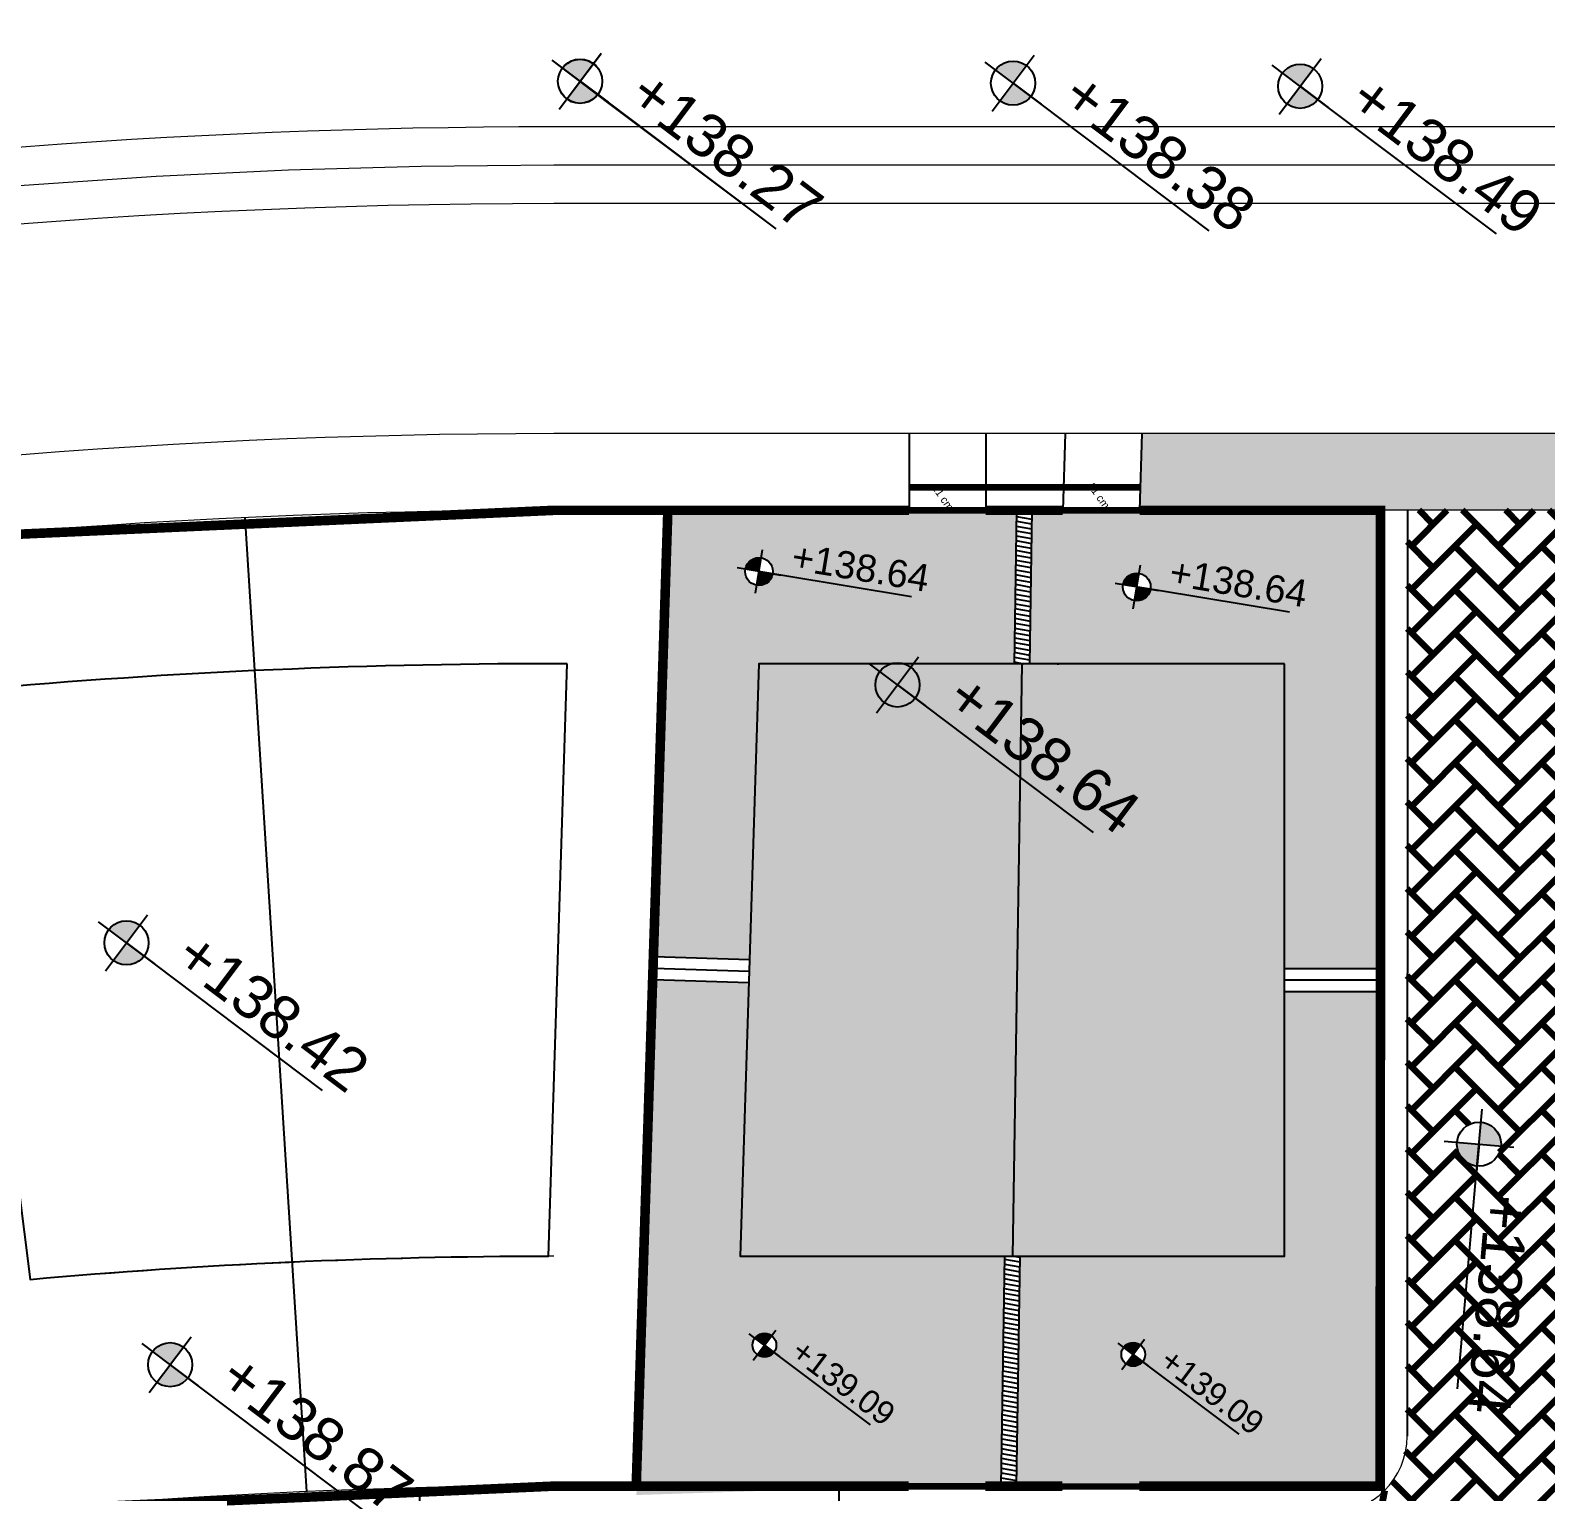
# Model space of a CAD drawing. Header units: inches. Extents: x 2 to 806, y 2 to 666.
# Drawn here: x 536.79 to 576.31, y 293.84 to 331.95 of the extents above; entities that cross this region are included whole.
import ezdxf
from ezdxf.enums import TextEntityAlignment as Align

# ---------------------------------------------------------------- set-up
doc = ezdxf.new("R2010")
doc.units = ezdxf.units.IN
doc.header["$MEASUREMENT"] = 0
for name, pattern in [('ACAD_ISO04W100', [30, 24, -3, 0, -3]), ('DASHED', [0.75, 0.5, -0.25]), ('DASHED2', [0.375, 0.25, -0.125])]:
    doc.linetypes.add(name, pattern=pattern)
for name, color, linetype in [('.', 7, 'Continuous'), ('ASPHALT', 4, 'Continuous'), ('CL', 1, 'ACAD_ISO04W100'), ('comments', 1, 'Continuous'), ('ELV2', 4, 'Continuous'), ('pathway levels', 250, 'Continuous'), ('PAVEMENT', 2, 'Continuous'), ('sec line', 252, 'ACAD_ISO04W100'), ('set pack', 253, 'DASHED2'), ('V-NODE-TEXT', 11, 'Continuous')]:
    doc.layers.add(name, color=color, linetype=linetype)
doc.styles.add('SDC-TEXT', font='arial.ttf')
pattern_1 = [(45, (-625303.811, -807421.4594), (0, 1.1313708499), [2.4, -0.8]), (135, (-625303.2453, -807420.8937), (9e-17, 1.1313708499), [2.4, -0.8])]

# ---------------------------------------------------------------- blocks, each defined once
blk = doc.blocks.new('*U73')
for points in [[(0, 1.02, 0.414214), (-1.02, 0), (0, 0)], [(0, -1.02, 0.414214), (1.02, 0), (0, 0)]]:
    blk.add_hatch(color=256).paths.add_polyline_path(points)
for p, q in [((0, -1.62), (0, 1.62)), ((1.62, 0), (-1.62, 0)), ((0, 0), (1.62, 0)), ((11.38, 0), (1.62, 0))]:
    blk.add_line(p, q)
blk.add_circle((0, 0), 1.02)
at = {"style": 'SDC-TEXT'}
blk.add_attdef('LEVEL', text='', height=2, dxfattribs=at).set_placement((2.24, 2.53), align=Align.TOP_LEFT)
blk.add_attdef('T.O.C.', (2.24, -2.56), '', height=2, dxfattribs=at)
blk = doc.blocks.new('*U27')
for points in [[(0, 1.024, 0.414214), (-1.024, 0), (0, 0)], [(0, -1.024, 0.414214), (1.024, 0), (0, 0)]]:
    blk.add_hatch(color=256).paths.add_polyline_path(points)
for p, q in [((0, -1.622), (0, 1.622)), ((1.622, 0), (-1.622, 0)), ((0, 0), (1.622, 0)), ((11.385, 0), (1.622, 0))]:
    blk.add_line(p, q)
blk.add_circle((0, 0), 1.024)
at = {"style": 'SDC-TEXT'}
blk.add_attdef('LEVEL', text='', height=2, dxfattribs=at).set_placement((2.24, 2.532), align=Align.TOP_LEFT)
blk.add_attdef('T.O.C.', (2.24, -2.557), '', height=2, dxfattribs=at)
blk = doc.blocks.new('*U26')
for points in [[(0, 1.024, 0.414214), (-1.024, 0), (0, 0)], [(0, -1.024, 0.414214), (1.024, 0), (0, 0)]]:
    blk.add_hatch(color=256).paths.add_polyline_path(points)
for p, q in [((0, -1.622), (0, 1.622)), ((1.622, 0), (-1.622, 0)), ((0, 0), (1.622, 0)), ((11.385, 0), (1.622, 0))]:
    blk.add_line(p, q)
blk.add_circle((0, 0), 1.024)
at = {"style": 'SDC-TEXT'}
blk.add_attdef('LEVEL', text='', height=2, dxfattribs=at).set_placement((2.24, 2.532), align=Align.TOP_LEFT)
blk.add_attdef('T.O.C.', (2.24, -2.557), '', height=2, dxfattribs=at)
blk = doc.blocks.new('*U23')
for points in [[(0, 1.024, 0.414214), (-1.024, 0), (0, 0)], [(0, -1.024, 0.414214), (1.024, 0), (0, 0)]]:
    blk.add_hatch(color=256).paths.add_polyline_path(points)
for p, q in [((0, -1.622), (0, 1.622)), ((1.622, 0), (-1.622, 0)), ((0, 0), (1.622, 0)), ((11.385, 0), (1.622, 0))]:
    blk.add_line(p, q)
blk.add_circle((0, 0), 1.024)
at = {"style": 'SDC-TEXT'}
blk.add_attdef('LEVEL', text='', height=2, dxfattribs=at).set_placement((2.24, 2.532), align=Align.TOP_LEFT)
blk.add_attdef('T.O.C.', (2.24, -2.557), '', height=2, dxfattribs=at)
blk = doc.blocks.new('*U25')
for points in [[(0, 1.02, 0.414214), (-1.02, 0), (0, 0)], [(0, -1.02, 0.414214), (1.02, 0), (0, 0)]]:
    blk.add_hatch(color=256).paths.add_polyline_path(points)
for p, q in [((0, -1.62), (0, 1.62)), ((1.62, 0), (-1.62, 0)), ((0, 0), (1.62, 0)), ((11.38, 0), (1.62, 0))]:
    blk.add_line(p, q)
blk.add_circle((0, 0), 1.02)
at = {"style": 'SDC-TEXT'}
blk.add_attdef('LEVEL', text='', height=2, dxfattribs=at).set_placement((2.24, 2.53), align=Align.TOP_LEFT)
blk.add_attdef('T.O.C.', (2.24, -2.56), '', height=2, dxfattribs=at)
blk = doc.blocks.new('*U40')
for points in [[(0, 1.02, 0.414214), (-1.02, 0), (0, 0)], [(0, -1.02, 0.414214), (1.02, 0), (0, 0)]]:
    blk.add_hatch(color=256).paths.add_polyline_path(points)
for p, q in [((0, -1.62), (0, 1.62)), ((1.62, 0), (-1.62, 0)), ((0, 0), (1.62, 0)), ((11.38, 0), (1.62, 0))]:
    blk.add_line(p, q)
blk.add_circle((0, 0), 1.02)
at = {"style": 'SDC-TEXT'}
blk.add_attdef('LEVEL', text='', height=2, dxfattribs=at).set_placement((2.24, 2.53), align=Align.TOP_LEFT)
blk.add_attdef('T.O.C.', (2.24, -2.56), '', height=2, dxfattribs=at)
blk = doc.blocks.new('*U34')
for points in [[(0, 1.02, 0.414214), (-1.02, 0), (0, 0)], [(0, -1.02, 0.414214), (1.02, 0), (0, 0)]]:
    blk.add_hatch(color=256).paths.add_polyline_path(points)
for p, q in [((0, -1.62), (0, 1.62)), ((1.62, 0), (-1.62, 0)), ((0, 0), (1.62, 0)), ((11.38, 0), (1.62, 0))]:
    blk.add_line(p, q)
blk.add_circle((0, 0), 1.02)
at = {"style": 'SDC-TEXT'}
blk.add_attdef('LEVEL', text='', height=2, dxfattribs=at).set_placement((2.24, 2.53), align=Align.TOP_LEFT)
blk.add_attdef('T.O.C.', (2.24, -2.56), '', height=2, dxfattribs=at)
blk = doc.blocks.new('*U63')
for points in [[(0, 1.024, 0.414214), (-1.024, 0), (0, 0)], [(0, -1.024, 0.414214), (1.024, 0), (0, 0)]]:
    blk.add_hatch(color=256).paths.add_polyline_path(points)
for p, q in [((0, -1.622), (0, 1.622)), ((1.622, 0), (-1.622, 0)), ((0, 0), (1.622, 0)), ((11.385, 0), (1.622, 0))]:
    blk.add_line(p, q)
blk.add_circle((0, 0), 1.024)
at = {"style": 'SDC-TEXT'}
blk.add_attdef('LEVEL', text='', height=2, dxfattribs=at).set_placement((2.24, 2.532), align=Align.TOP_LEFT)
blk.add_attdef('T.O.C.', (2.24, -2.557), '', height=2, dxfattribs=at)
blk = doc.blocks.new('*U250')
for points in [[(0, 1.024, 0.414214), (-1.024, 0), (0, 0)], [(0, -1.024, 0.414214), (1.024, 0), (0, 0)]]:
    blk.add_hatch(color=256).paths.add_polyline_path(points)
for p, q in [((0, -1.622), (0, 1.622)), ((1.622, 0), (-1.622, 0)), ((0, 0), (1.622, 0)), ((11.385, 0), (1.622, 0))]:
    blk.add_line(p, q)
blk.add_circle((0, 0), 1.024)
at = {"style": 'SDC-TEXT'}
blk.add_attdef('LEVEL', text='', height=2, dxfattribs=at).set_placement((2.24, 2.532), align=Align.TOP_LEFT)
blk.add_attdef('T.O.C.', (2.24, -2.557), '', height=2, dxfattribs=at)
blk = doc.blocks.new('*U345')
for points in [[(0, 1.024, 0.414214), (-1.024, 0), (0, 0)], [(0, -1.024, 0.414214), (1.024, 0), (0, 0)]]:
    blk.add_hatch(color=256).paths.add_polyline_path(points)
for p, q in [((0, -1.622), (0, 1.622)), ((1.622, 0), (-1.622, 0)), ((0, 0), (1.622, 0)), ((11.385, 0), (1.622, 0))]:
    blk.add_line(p, q)
blk.add_circle((0, 0), 1.024)
at = {"style": 'SDC-TEXT'}
blk.add_attdef('LEVEL', text='', height=2, dxfattribs=at).set_placement((2.24, 2.532), align=Align.TOP_LEFT)
blk.add_attdef('T.O.C.', (2.24, -2.557), '', height=2, dxfattribs=at)
blk = doc.blocks.new('*U318')
for points in [[(0, 1.024, 0.414214), (-1.024, 0), (0, 0)], [(0, -1.024, 0.414214), (1.024, 0), (0, 0)]]:
    blk.add_hatch(color=256).paths.add_polyline_path(points)
for p, q in [((0, -1.622), (0, 1.622)), ((1.622, 0), (-1.622, 0)), ((0, 0), (1.622, 0)), ((11.385, 0), (1.622, 0))]:
    blk.add_line(p, q)
blk.add_circle((0, 0), 1.024)
at = {"style": 'SDC-TEXT'}
blk.add_attdef('LEVEL', text='', height=2, dxfattribs=at).set_placement((2.24, 2.532), align=Align.TOP_LEFT)
blk.add_attdef('T.O.C.', (2.24, -2.557), '', height=2, dxfattribs=at)
blk = doc.blocks.new('*U319')
for points in [[(0, 1.024, 0.414214), (-1.024, 0), (0, 0)], [(0, -1.024, 0.414214), (1.024, 0), (0, 0)]]:
    blk.add_hatch(color=256).paths.add_polyline_path(points)
for p, q in [((0, -1.622), (0, 1.622)), ((1.622, 0), (-1.622, 0)), ((0, 0), (1.622, 0)), ((11.385, 0), (1.622, 0))]:
    blk.add_line(p, q)
blk.add_circle((0, 0), 1.024)
at = {"style": 'SDC-TEXT'}
blk.add_attdef('LEVEL', text='', height=2, dxfattribs=at).set_placement((2.24, 2.532), align=Align.TOP_LEFT)
blk.add_attdef('T.O.C.', (2.24, -2.557), '', height=2, dxfattribs=at)
blk = doc.blocks.new('*U218')
for points in [[(0, 1.024, 0.414214), (-1.024, 0), (0, 0)], [(0, -1.024, 0.414214), (1.024, 0), (0, 0)]]:
    blk.add_hatch(color=256).paths.add_polyline_path(points)
for p, q in [((0, -1.622), (0, 1.622)), ((1.622, 0), (-1.622, 0)), ((0, 0), (1.622, 0)), ((11.385, 0), (1.622, 0))]:
    blk.add_line(p, q)
blk.add_circle((0, 0), 1.024)
at = {"style": 'SDC-TEXT'}
blk.add_attdef('LEVEL', text='', height=2, dxfattribs=at).set_placement((2.24, 2.532), align=Align.TOP_LEFT)
blk.add_attdef('T.O.C.', (2.24, -2.557), '', height=2, dxfattribs=at)

msp = doc.modelspace()

# ---------------------------------------------------------------- hatches: boundary and pattern name
at = {"layer": '.', "linetype": 'ByBlock', "true_color": 0x136734, "transparency": 33554633}
h = msp.add_hatch(dxfattribs=at)
h.set_pattern_fill('ANSI31', color=116, angle=-55.1499)
h.set_pattern_definition([(349.850078208, (-1019091.39202, 51543.46572), (0.022028057086, 0.123043751166), [])])
h.paths.add_polyline_path([(571.191, 277.614), (571.192, 289.183, 0.414227), (569.192, 291.183), (560.223, 291.183), (560.223, 290.483), (568.992, 290.483, -0.414227), (570.492, 288.983), (570.491, 278.314, -0.414214), (565.491, 273.314), (543.274, 273.314, -0.253782), (543.193, 272.771), (543.401, 272.614), (566.191, 272.614, 0.414214)])
h.paths.add_polyline_path([(543.505, 272.526), (548.538, 268.738), (549.575, 270.116), (544.541, 273.904)], flags=25)
h.paths.add_polyline_path([(542.719, 278.497), (547.753, 274.71), (548.79, 276.088), (543.756, 279.875)], flags=9)
h.paths.add_polyline_path([(543.728, 295.121), (544.013, 289.044), (546.963, 289.182), (546.678, 295.26)], flags=9)
at = {"linetype": 'ByBlock', "lineweight": 140, "transparency": 33554511}
h = msp.add_hatch(color=252, dxfattribs=at)
h.dxf.hatch_style = 1
h.paths.add_polyline_path([(601.492, 259.296), (601.49, 312.432, 0.414214), (592.49, 321.431), (565.777, 321.43), (565.714, 319.43), (572, 319.43), (592.49, 319.431, -0.138167), (598.476, 317.195, -0.116516), (598.653, 317.047, -0.106938), (600.01, 314.087, -0.042205), (600.021, 314.004), (600.195, 309.298), (600.188, 309.298), (600.188, 307.293), (600.192, 305.798), (600.217, 305.798), (600.217, 303.786), (600.197, 303.786), (600.231, 291.798), (600.243, 291.798), (600.243, 289.79), (600.236, 289.79), (600.26, 281.298), (601.07, 281.298), (601.07, 279.298), (599.491, 279.298), (599.491, 279.209), (599.491, 277.798), (599.492, 275.798), (599.492, 263.798), (599.492, 261.798), (599.492, 259.296, -0.131317), (598.026, 253.808), (577.993, 253.807), (577.993, 248.295), (577.992, 248.295), (577.992, 247.595), (570.741, 247.595), (563.607, 247.595), (556.741, 247.595), (551.241, 247.595), (549.607, 247.595), (542.741, 247.595), (542.741, 247.325), (540.743, 247.325), (540.743, 248.295), (540.193, 248.295), (540.193, 248.294), (540.191, 248.294), (540.191, 248.295), (539.793, 248.295), (539.793, 248.294), (539.791, 248.294), (539.791, 248.295), (539.241, 248.295), (539.241, 248.296), (539.243, 248.296), (539.791, 248.296), (539.791, 252.295), (533.193, 252.295), (533.193, 248.295), (533.608, 248.295), (533.608, 248.295), (533.607, 247.595), (528.741, 247.595), (523.241, 247.595), (521.607, 247.595), (515.792, 247.595, -0.4142), (515.292, 248.095), (515.292, 248.241), (508.853, 247.745), (508.902, 245.825, -0.049084), (513.678, 246.295), (588.54, 246.295, 0.413154)])
h.paths.add_polyline_path([(600.3, 263.798), (600.292, 265.307), (600.292, 263.798), (600.3, 261.807)], flags=16)
h.paths.add_polyline_path([(600.292, 265.307), (600.292, 267.298), (600.268, 275.798), (600.268, 267.298)], flags=16)
h.paths.add_polyline_path([(600.268, 275.798), (600.268, 277.798), (600.26, 279.298), (600.26, 277.798)], flags=16)
h.paths.add_polyline_path([(534.578, 250.167), (534.825, 250.159), (534.833, 250.405, 0.414214)], flags=16)
h.paths.add_polyline_path([(535.242, 250.141), (537.942, 250.048), (537.968, 250.787), (535.267, 250.88)], flags=24)
h.paths.add_polyline_path([(523.846, 248.178), (524.338, 247.472), (524.677, 247.707), (524.185, 248.414)], flags=25)
h.paths.add_polyline_path([(527.295, 248.178), (527.787, 247.472), (528.125, 247.707), (527.634, 248.414)], flags=25)
h.paths.add_polyline_path([(537.645, 248.178), (538.137, 247.472), (538.475, 247.707), (537.983, 248.414)], flags=24)
h.paths.add_polyline_path([(551.737, 248.182), (552.229, 247.475), (552.567, 247.711), (552.075, 248.417)], flags=25)
h.paths.add_polyline_path([(555.389, 248.132), (555.881, 247.426), (556.219, 247.661), (555.727, 248.368)], flags=25)
h.paths.add_polyline_path([(599.4, 263.2), (600.025, 262.302), (600.363, 262.538), (599.738, 263.436)], flags=25)
h.paths.add_polyline_path([(599.378, 266.716), (600.003, 265.818), (600.342, 266.053), (599.716, 266.951)], flags=25)
h.paths.add_polyline_path([(599.342, 277.145), (600.056, 276.12), (600.394, 276.355), (599.68, 277.381)], flags=25)
h.paths.add_polyline_path([(599.481, 294.502), (600.106, 293.604), (600.444, 293.84), (599.819, 294.738)], flags=25)
at = {"linetype": 'ByBlock', "lineweight": 140, "true_color": 0x136734, "transparency": 33554554}
h = msp.add_hatch(color=116, dxfattribs=at)
h.dxf.hatch_style = 1
h.paths.add_polyline_path([(555.789, 315.43), (562.443, 315.43), (562.507, 319.43), (559.703, 319.43), (553.414, 319.429), (553.047, 307.785), (555.546, 307.706)])
h.paths.add_polyline_path([(555.427, 317.833, -1), (556.153, 317.833, -1)], flags=16)
h.paths.add_polyline_path([(572, 319.43), (565.714, 319.43), (562.907, 319.43), (562.843, 315.43), (569.498, 315.43), (569.496, 307.484), (571.996, 307.483)])
h.paths.add_polyline_path([(565.28, 317.43, -1), (566.006, 317.43, -1)], flags=16)
h.paths.add_polyline_path([(556.394, 317.728), (560.31, 317.079), (560.488, 318.151), (556.571, 318.8)], flags=24)
h.paths.add_polyline_path([(566.247, 317.325), (570.164, 316.676), (570.341, 317.748), (566.425, 318.397)], flags=24)
at = {"linetype": 'ByBlock', "lineweight": 140, "true_color": 0x7c410e, "transparency": 33554518}
h = msp.add_hatch(dxfattribs=at)
h.set_pattern_fill('AR-HBONE', color=36, scale=0.2)
h.set_pattern_definition(pattern_1)
h.paths.add_polyline_path([(566.941, 293.283), (560.771, 293.283), (560.735, 293.234, -0.235657), (560.859, 292.985, -0.162678), (560.796, 292.798), (560.941, 292.689), (562.943, 291.183), (566.941, 291.183)])
h.paths.add_polyline_path([(569.191, 293.283), (566.941, 293.283), (566.941, 292.233)])
h.paths.add_polyline_path([(566.941, 292.233), (566.941, 291.183), (569.191, 291.183)])
h.paths.add_polyline_path([(569.191, 293.283), (566.941, 292.233), (569.191, 291.183)])
h.paths.add_polyline_path([(569.491, 293.283), (569.191, 293.283), (569.191, 291.183, -0.414227), (571.191, 289.183), (571.309, 289.787), (569.491, 292.233)])
h.paths.add_polyline_path([(572.082, 293.75), (572.106, 293.869, -0.198862), (570.692, 293.283), (569.491, 293.283), (569.491, 292.233)])
h.paths.add_polyline_path([(572.082, 293.75), (569.491, 292.233), (571.309, 289.787)])
h.paths.add_polyline_path([(577.334, 293.162), (577.316, 317.247), (598.253, 317.248, -0.116516), (598.476, 317.195, 0.138167), (592.49, 319.431), (572.7, 319.43), (572.692, 295.282, -0.198862), (572.106, 293.869), (572.082, 293.75), (571.309, 289.787), (571.191, 289.183), (571.191, 284.822), (577.349, 284.823), (577.347, 286.162), (577.345, 288.162), (577.343, 288.162)])
h.paths.add_polyline_path([(573.991, 302.901, -1), (575.143, 302.901, -1)], flags=16)
h.paths.add_polyline_path([(567.673, 292.631), (568.464, 291.495), (568.903, 291.801), (568.112, 292.936)], flags=24)
h.paths.add_polyline_path([(569.142, 292.641), (569.136, 291.78), (569.548, 291.777), (569.554, 292.638)], flags=9)
h.paths.add_polyline_path([(570.126, 292.415), (570.916, 291.279), (571.355, 291.585), (570.564, 292.72)], flags=24)
h.paths.add_polyline_path([(574.474, 301.932), (573.923, 295.657), (575.641, 295.506), (576.192, 301.781)], flags=24)
h.paths.add_polyline_path([(572.66, 284.817), (574.704, 284.82), (574.703, 285.38), (572.659, 285.376)], flags=9)
at = {"linetype": 'ByBlock', "lineweight": 140, "transparency": 33554518}
h = msp.add_hatch(color=252, dxfattribs=at)
h.dxf.hatch_style = 1
h.paths.add_polyline_path([(525.991, 263.795), (525.792, 263.795), (525.792, 263.793), (525.791, 263.793), (525.791, 263.795), (518.992, 263.795), (518.993, 252.295), (525.991, 252.295)])
h.paths.add_polyline_path([(520.567, 257.531), (520.181, 257.544), (520.168, 257.159, 0.414214)], flags=16)
h.paths.add_polyline_path([(532.991, 263.795), (532.792, 263.795), (532.792, 263.793), (532.791, 263.793), (532.791, 263.795), (525.992, 263.795), (525.993, 252.295), (532.991, 252.295)])
h.paths.add_polyline_path([(526.772, 257.757), (527.157, 257.743), (527.171, 258.129, 0.414214)], flags=16)
h.paths.add_polyline_path([(539.991, 263.795), (539.792, 263.795), (539.792, 263.793), (539.791, 263.793), (539.791, 263.795), (533.192, 263.795), (533.192, 263.793), (533.191, 263.793), (533.191, 263.795), (532.992, 263.795), (532.993, 252.295), (539.991, 252.295)])
h.paths.add_polyline_path([(534.528, 257.744), (534.142, 257.757), (534.129, 257.372, 0.414214)], flags=16)
h.paths.add_polyline_path([(546.991, 263.795), (546.792, 263.795), (546.792, 263.794), (546.791, 263.794), (546.791, 263.795), (540.192, 263.795), (540.192, 263.793), (540.191, 263.793), (540.191, 263.795), (539.992, 263.795), (539.993, 252.295), (546.991, 252.295)])
h.paths.add_polyline_path([(540.63, 257.534), (541.016, 257.521), (541.029, 257.907, 0.414214)], flags=16)
h.paths.add_polyline_path([(553.991, 263.795), (553.792, 263.795), (553.792, 263.794), (553.791, 263.794), (553.791, 263.795), (547.192, 263.795), (547.192, 263.794), (547.191, 263.794), (547.191, 263.795), (546.992, 263.795), (546.993, 252.295), (553.991, 252.295)])
h.paths.add_polyline_path([(547.863, 257.544), (548.249, 257.531), (548.262, 257.916, 0.414214)], flags=16)
h.paths.add_polyline_path([(560.991, 263.795), (560.792, 263.795), (560.792, 263.795), (560.791, 263.795), (560.791, 263.795), (554.192, 263.795), (554.192, 263.794), (554.191, 263.794), (554.191, 263.795), (553.992, 263.795), (553.993, 252.295), (560.991, 252.295)])
h.paths.add_polyline_path([(554.536, 257.759), (554.921, 257.745), (554.935, 258.131, 0.414214)], flags=16)
h.paths.add_polyline_path([(567.991, 263.795), (567.792, 263.795), (567.792, 263.795), (567.791, 263.795), (567.791, 263.795), (561.192, 263.795), (561.192, 263.795), (561.191, 263.795), (561.191, 263.795), (560.992, 263.795), (560.993, 252.295), (567.991, 252.295)])
h.paths.add_polyline_path([(562.825, 258.004), (562.44, 258.017), (562.427, 257.632, 0.414214)], flags=16)
h.paths.add_polyline_path([(574.991, 263.795), (568.192, 263.795), (568.192, 263.795), (568.191, 263.795), (568.191, 263.795), (567.992, 263.795), (567.993, 252.295), (574.991, 252.295)])
h.paths.add_polyline_path([(569.086, 258.246), (569.471, 258.232), (569.485, 258.618, 0.414214)], flags=16)
h.paths.add_polyline_path([(595.492, 264.548), (583.992, 264.547), (583.992, 257.547), (595.492, 257.548)])
h.paths.add_polyline_path([(589.444, 262.863, -1), (588.845, 262.863, -1)], flags=16)
h.paths.add_polyline_path([(595.492, 271.548), (583.992, 271.547), (583.992, 264.547), (595.492, 264.548)])
h.paths.add_polyline_path([(588.845, 269.863, -1), (589.444, 269.863, -1)], flags=16)
h.paths.add_polyline_path([(595.491, 278.548), (583.991, 278.547), (583.992, 271.547), (595.492, 271.548)])
h.paths.add_polyline_path([(588.844, 276.863, -1), (589.444, 276.863, -1)], flags=16)
h.paths.add_polyline_path([(595.491, 285.548), (583.991, 285.547), (583.991, 278.547), (595.491, 278.548)])
h.paths.add_polyline_path([(589.443, 283.863, -1), (588.844, 283.863, -1)], flags=16)
h.paths.add_polyline_path([(595.491, 292.548), (583.991, 292.547), (583.991, 285.547), (595.491, 285.548)])
h.paths.add_polyline_path([(589.443, 290.863, -1), (588.844, 290.863, -1)], flags=16)
h.paths.add_polyline_path([(595.491, 299.548), (583.991, 299.547), (583.991, 299.547), (583.991, 292.547), (595.491, 292.548)])
h.paths.add_polyline_path([(589.443, 297.863, -1), (588.843, 297.863, -1)], flags=16)
h.paths.add_polyline_path([(595.49, 306.548), (583.99, 306.547), (583.991, 299.547), (595.491, 299.548)])
h.paths.add_polyline_path([(588.843, 304.863, -1), (589.442, 304.863, -1)], flags=16)
h.paths.add_polyline_path([(595.49, 313.548), (583.99, 313.547), (583.99, 306.547), (595.49, 306.548)])
h.paths.add_polyline_path([(588.843, 311.863, -1), (589.442, 311.863, -1)], flags=16)
h.paths.add_polyline_path([(569.498, 315.43), (562.644, 315.43), (562.398, 299.983), (569.493, 299.983)])
h.paths.add_polyline_path([(562.644, 315.43), (555.789, 315.43), (555.302, 299.982), (562.398, 299.983)])
h.paths.add_polyline_path([(520.832, 257.517), (525.048, 257.372), (525.088, 258.526), (520.872, 258.671)], flags=24)
h.paths.add_polyline_path([(527.808, 257.716), (532.024, 257.571), (532.064, 258.725), (527.848, 258.87)], flags=24)
h.paths.add_polyline_path([(534.793, 257.729), (539.009, 257.585), (539.049, 258.739), (534.833, 258.883)], flags=24)
h.paths.add_polyline_path([(541.667, 257.493), (545.883, 257.349), (545.922, 258.503), (541.706, 258.647)], flags=24)
h.paths.add_polyline_path([(548.899, 257.503), (553.116, 257.358), (553.155, 258.512), (548.939, 258.657)], flags=24)
h.paths.add_polyline_path([(555.572, 257.718), (559.788, 257.573), (559.828, 258.727), (555.612, 258.872)], flags=24)
h.paths.add_polyline_path([(563.091, 257.989), (567.307, 257.845), (567.346, 258.999), (563.13, 259.143)], flags=24)
h.paths.add_polyline_path([(570.122, 258.205), (574.338, 258.06), (574.378, 259.214), (570.162, 259.359)], flags=24)
h.paths.add_polyline_path([(589.16, 262.358), (589.287, 259.083), (590.184, 259.118), (590.056, 262.392)], flags=24)
h.paths.add_polyline_path([(589.16, 269.358), (589.287, 266.083), (590.184, 266.118), (590.056, 269.392)], flags=24)
h.paths.add_polyline_path([(589.159, 276.358), (589.287, 273.083), (590.183, 273.118), (590.056, 276.392)], flags=24)
h.paths.add_polyline_path([(589.159, 283.358), (589.286, 280.083), (590.183, 280.118), (590.055, 283.392)], flags=24)
h.paths.add_polyline_path([(589.159, 290.358), (589.286, 287.083), (590.183, 287.118), (590.055, 290.392)], flags=24)
h.paths.add_polyline_path([(589.158, 297.358), (589.286, 294.083), (590.182, 294.118), (590.055, 297.392)], flags=24)
h.paths.add_polyline_path([(589.158, 304.358), (589.285, 301.083), (590.182, 301.118), (590.055, 304.392)], flags=24)
h.paths.add_polyline_path([(589.158, 311.358), (589.285, 308.083), (590.182, 308.118), (590.054, 311.392)], flags=24)
at = {"linetype": 'ByBlock', "lineweight": 140, "true_color": 0x136734, "transparency": 33554554}
h = msp.add_hatch(color=116, dxfattribs=at)
h.dxf.hatch_style = 1
h.paths.add_polyline_path([(571.995, 306.883), (569.495, 306.884), (569.493, 299.983), (562.597, 299.983), (562.501, 293.983), (563.704, 293.983), (563.704, 293.974), (565.705, 293.983), (571.991, 293.983)])
h.paths.add_polyline_path([(565.239, 297.418, -1), (565.861, 297.418, -1)], flags=16)
h.paths.add_polyline_path([(562.197, 299.983), (555.302, 299.982), (555.527, 307.106), (553.028, 307.185), (552.612, 293.982), (552.589, 293.75), (559.694, 293.983), (561.694, 293.983), (562.101, 293.983)])
h.paths.add_polyline_path([(556.243, 297.657, -1), (555.621, 297.657, -1)], flags=16)
at = {"linetype": 'ByBlock', "lineweight": 140, "true_color": 0x7c410e, "transparency": 33554518}
h = msp.add_hatch(dxfattribs=at)
h.set_pattern_fill('AR-HBONE', color=36, scale=0.2)
h.set_pattern_definition(pattern_1)
h.paths.add_polyline_path([(515.503, 274.637), (515.626, 285.363, -0.344396), (517.165, 287.286, -0.058082), (550.444, 291.182), (562.943, 291.183), (560.941, 292.689), (560.796, 292.798, -0.720167), (560.236, 292.985, -0.162678), (560.299, 293.172), (560.152, 293.283), (556.676, 293.282, 0.008164), (556.611, 293.281), (535.093, 292.577, 0.054404), (503.931, 285.825), (504.636, 283.715, -0.504022), (507.27, 281.871), (507.458, 274.633, -0.436308), (505.361, 272.583, 0.09382), (495.855, 271.26), (497.139, 269.428, -0.219217), (498.584, 268.585), (508.687, 254.163), (508.853, 247.745), (511.243, 247.929), (511.243, 254.241, 0.15397), (510.881, 255.388), (500.632, 270.019), (512.792, 270.019), (512.793, 248.049), (515.292, 248.241), (515.292, 268.495, -0.414227), (517.292, 270.495), (519.608, 270.495), (521.607, 270.495), (526.608, 270.495), (528.608, 270.495), (528.608, 270.495), (533.608, 270.495), (535.607, 270.495), (535.608, 270.495), (535.608, 270.495), (540.608, 270.495), (540.608, 270.495), (542.607, 270.495), (547.608, 270.495), (549.607, 270.495), (549.608, 270.495), (549.608, 270.495), (554.608, 270.495), (556.608, 270.495), (556.608, 270.495), (561.608, 270.495), (563.607, 270.495), (568.608, 270.495), (570.608, 270.495), (570.608, 269.795), (577.992, 269.795), (577.992, 269.795), (577.991, 286.163), (577.352, 286.162), (577.353, 284.823), (574.403, 284.823), (572.64, 284.819), (572.531, 284.819, -1.011037), (572.158, 284.822), (571.191, 284.822), (571.191, 277.614, -0.414214), (566.191, 272.614), (517.503, 272.614, -0.417592)])
h.paths.add_polyline_path([(542.684, 271.06), (542.109, 271.081), (541.533, 271.102, 1)], flags=16)
h.paths.add_polyline_path([(569.079, 271.668, -1), (569.34, 271.668, -1)], flags=16)
h.paths.add_polyline_path([(570.608, 274.329), (574.328, 274.336), (574.326, 274.043, -0.636234), (574.528, 273.949, -0.613608), (574.333, 273.849), (574.326, 273.841), (574.326, 273.644, -0.393986), (572.465, 271.649), (570.608, 271.52)], flags=16)
h.paths.add_polyline_path([(543.08, 271.038), (549.376, 270.808), (549.439, 272.531), (543.143, 272.761)], flags=24)
h.paths.add_polyline_path([(523.082, 294.6), (528.115, 290.812), (529.152, 292.19), (524.118, 295.978)], flags=9)
h.paths.add_polyline_path([(506.512, 290.771), (511.545, 286.984), (512.582, 288.362), (507.548, 292.149)], flags=25)
h.paths.add_polyline_path([(574.572, 273.825), (575.657, 273.032), (575.874, 273.329), (574.789, 274.122)], flags=24)
h.paths.add_polyline_path([(569.346, 271.496), (570.243, 270.389), (570.547, 270.634), (569.649, 271.741)], flags=24)
h.paths.add_polyline_path([(572.849, 272.129), (573.64, 270.994), (574.079, 271.299), (573.288, 272.435)], flags=24)
h.paths.add_polyline_path([(573.099, 278.297), (573.9, 277.148), (574.339, 277.453), (573.538, 278.603)], flags=24)
h.paths.add_polyline_path([(568.976, 270.501), (569.467, 269.795), (569.806, 270.03), (569.314, 270.737)], flags=24)
h.paths.add_polyline_path([(577.231, 273.389), (577.856, 272.491), (578.194, 272.727), (577.569, 273.625)], flags=9)
h.paths.add_polyline_path([(510.325, 279.896), (513.083, 275.935), (514.069, 276.622), (511.311, 280.583)], flags=24)
h.paths.add_polyline_path([(574.474, 301.932), (573.923, 295.657), (575.641, 295.506), (576.192, 301.781)], flags=9)
h.paths.add_polyline_path([(542.719, 278.497), (547.753, 274.71), (548.79, 276.087), (543.756, 279.875)], flags=25)
h.paths.add_polyline_path([(560.965, 292.666), (563.685, 290.619), (564.245, 291.364), (561.525, 293.41)], flags=9)
h.paths.add_polyline_path([(543.509, 285.265), (548.543, 281.477), (549.58, 282.855), (544.546, 286.643)], flags=25)
h.paths.add_polyline_path([(572.66, 284.817), (574.704, 284.82), (574.703, 285.38), (572.659, 285.376)], flags=24)
at = {"layer": 'sec line', "linetype": 'ByBlock', "true_color": 0xc7c8ca, "transparency": 33554633}
h = msp.add_hatch(dxfattribs=at)
h.set_pattern_fill('ANSI31', color=9, angle=-55.1492)
h.set_pattern_definition([(349.850777877, (-1019341.58785, 51887.86942), (0.022026554531, 0.123044020153), [])])
h.paths.add_polyline_path([(562.597, 299.983), (562.197, 299.983), (562.101, 293.983), (562.501, 293.983)])
h.paths.add_polyline_path([(562.907, 319.43), (562.507, 319.43), (562.443, 315.43), (562.843, 315.43)])

# ---------------------------------------------------------------- linework, layer by layer
at = {"color": 3, "linetype": 'ByBlock', "lineweight": 140}
for p, q in [((559.703, 320.03), (565.714, 320.03)), ((559.703, 319.43), (565.714, 319.43)), ((559.694, 293.983), (561.694, 293.983)), ((563.704, 293.974), (565.705, 293.983)), ((572.106, 293.869), (571.191, 289.183))]:
    msp.add_line(p, q, dxfattribs=at)
at = {"layer": 'ASPHALT', "lineweight": 0}
for p, q in [((646.041, 329.433), (550.443, 329.429)), ((646.041, 327.433), (550.443, 327.429)), ((559.703, 321.43), (550.443, 321.429)), ((592.49, 321.431), (550.444, 321.429)), ((563.776, 321.43), (561.703, 321.43)), ((592.489, 321.431), (565.777, 321.43))]:
    msp.add_line(p, q, dxfattribs=at)
for radius, end in [(189, 108.38404), (183, 108.38404), (181, 111.90247), (175, 131.27825)]:
    msp.add_arc((550.449, 146.429), radius, 90.0019, end, dxfattribs=at)
at = {"layer": 'CL', "lineweight": 0, "ltscale": 5}
msp.add_line((655.041, 328.433), (550.443, 328.429), dxfattribs=at)
msp.add_arc((550.449, 146.429), 182, 90.0019, 124.65956, dxfattribs=at)
at = {"layer": 'comments', "color": 4, "linetype": 'ByBlock'}
for p, q in [((542.386, 319.241), (543.987, 293.841)), ((546.93, 293.94), (546.998, 291.139)), ((557.869, 293.982), (557.87, 291.182))]:
    msp.add_line(p, q, dxfattribs=at)
at = {"layer": 'comments', "color": 3, "linetype": 'ByBlock'}
msp.add_lwpolyline([(550.788, 315.429), (550.444, 315.429, 0.023107), (534.848, 314.708), (536.788, 299.373, -0.022032), (550.3, 299.982)], format="xyb", close=True, dxfattribs=at)
for points in [[(569.498, 315.43), (555.789, 315.43), (555.302, 299.982), (569.493, 299.983)], [(569.499, 315.43), (555.79, 315.43), (555.303, 299.982), (569.494, 299.983)]]:
    msp.add_lwpolyline(points, close=True, dxfattribs=at)
at = {"layer": 'PAVEMENT', "lineweight": 0}
for p, q in [((559.703, 319.43), (550.443, 319.429)), ((592.49, 319.431), (550.444, 319.429)), ((563.713, 319.43), (561.703, 319.43)), ((592.49, 319.431), (565.714, 319.43)), ((569.5, 319.43), (569.5, 319.431)), ((569.501, 319.43), (569.501, 319.431))]:
    msp.add_line(p, q, dxfattribs=at)
for radius, end in [(191, 108.38404), (173, 130.8377), (147.553, 130.90515)]:
    msp.add_arc((550.449, 146.429), radius, 90.0019, end, dxfattribs=at)
at = {"layer": 'sec line', "color": 6, "linetype": 'ByBlock'}
for p, q in [((559.703, 321.43), (559.703, 319.43)), ((561.703, 321.43), (561.703, 319.43)), ((563.776, 321.43), (563.713, 319.43)), ((565.777, 321.43), (565.714, 319.43)), ((562.507, 319.433), (562.443, 315.43)), ((562.907, 319.427), (562.843, 315.43)), ((562.644, 315.43), (562.398, 299.983)), ((563.585, 315.43), (563.584, 315.4)), ((555.536, 307.406), (553.038, 307.485)), ((555.546, 307.706), (553.047, 307.785)), ((569.492, 307.484), (571.992, 307.483)), ((555.527, 307.106), (553.028, 307.185)), ((569.492, 307.184), (571.992, 307.183)), ((569.492, 306.884), (571.992, 306.883)), ((562.197, 299.983), (562.101, 293.986)), ((562.597, 299.983), (562.501, 293.979)), ((559.694, 293.983), (559.694, 293.977)), ((561.694, 293.983), (561.694, 293.976)), ((563.704, 293.983), (563.704, 293.974))]:
    msp.add_line(p, q, dxfattribs=at)
at = {"layer": 'set pack', "color": 1, "linetype": 'ByBlock', "lineweight": 0}
for p, q in [((552.612, 293.982), (553.415, 319.43)), ((571.991, 293.983), (572, 319.43)), ((571.992, 293.983), (572.001, 319.43)), ((571.992, 293.983), (550.444, 293.982)), ((571.991, 293.983), (565.705, 293.983))]:
    msp.add_line(p, q, dxfattribs=at)
at = {"layer": 'set pack', "linetype": 'DASHED', "lineweight": 0, "ltscale": 70}
for p, q in [((550.3, 299.982), (550.788, 315.429)), ((550.788, 315.429), (550.444, 315.429)), ((555.302, 299.982), (555.789, 315.43)), ((555.303, 299.982), (555.79, 315.43)), ((569.498, 315.43), (555.789, 315.43)), ((569.499, 315.43), (555.79, 315.43)), ((569.493, 299.983), (569.498, 315.43)), ((569.494, 299.983), (569.499, 315.43)), ((569.493, 299.983), (555.302, 299.982)), ((569.494, 299.983), (555.303, 299.982))]:
    msp.add_line(p, q, dxfattribs=at)
at = {"layer": 'set pack', "color": 1, "linetype": 'ByBlock', "lineweight": 0, "const_width": 0.25}
for points in [[(553.415, 319.43), (550.444, 319.429, 0.18009), (437.322, 277.315)], [(453.83, 257.949, -0.180394), (550.444, 293.982), (552.612, 293.982)]]:
    msp.add_lwpolyline(points, format="xyb", dxfattribs=at)
for points in [[(559.703, 319.43), (553.414, 319.429), (552.589, 293.982), (559.694, 293.983)], [(563.713, 319.43), (561.703, 319.43)], [(565.705, 293.983), (571.991, 293.983), (572, 319.43), (565.714, 319.43)], [(561.694, 293.983), (563.704, 293.983)]]:
    msp.add_lwpolyline(points, dxfattribs=at)
at = {"layer": 'set pack', "linetype": 'DASHED', "lineweight": 0, "ltscale": 70}
for radius, end in [(169, 95.29678), (153.553, 95.10419)]:
    msp.add_arc((550.449, 146.429), radius, 90.0019, end, dxfattribs=at)
at = {"layer": 'V-NODE-TEXT', "linetype": 'ByBlock'}
for p, q in [((572, 319.43), (571.991, 293.983)), ((572.001, 319.43), (571.992, 293.983)), ((572.7, 319.43), (572.692, 295.282)), ((572.701, 319.43), (572.692, 295.282))]:
    msp.add_line(p, q, dxfattribs=at)
at = {"layer": 'V-NODE-TEXT', "linetype": 'ByBlock', "lineweight": 0}
for start, end in [(270.0026, 359.9804), (270.0019, 359.9797)]:
    msp.add_arc((570.692, 295.283), 2, start, end, dxfattribs=at)

# ---------------------------------------------------------------- block references
at = {"layer": 'ELV2', "color": 252}
ref = msp.add_blockref('*U319', (551.125, 330.618), dxfattribs=dict(at, xscale=0.5625047716006252, yscale=0.5625047716006252, zscale=0.5625047716006252, rotation=323.0401138320281))
ref.add_attrib('LEVEL', '+138.27', dxfattribs={"layer": '0', "height": 1.125, "rotation": 323.0401, "style": 'SDC-TEXT'}).set_placement((552.988, 330.998), align=Align.TOP_LEFT)
ref = msp.add_blockref('*U318', (569.904, 330.487), dxfattribs=dict(at, xscale=0.5625047716006252, yscale=0.5625047716006252, zscale=0.5625047716006252, rotation=323.0401138320281))
ref.add_attrib('LEVEL', '+138.49', dxfattribs={"layer": '0', "height": 1.125, "rotation": 323.0401, "style": 'SDC-TEXT'}).set_placement((571.767, 330.868), align=Align.TOP_LEFT)
ref = msp.add_blockref('*U250', (559.401, 314.876), dxfattribs=dict(at, xscale=0.5625047716006252, yscale=0.5625047716006252, zscale=0.5625047716006252, rotation=323.0401138320281))
ref.add_attrib('LEVEL', '+138.64', dxfattribs={"layer": '0', "height": 1.125, "rotation": 323.0401, "style": 'SDC-TEXT'}).set_placement((561.265, 315.256), align=Align.TOP_LEFT)
ref = msp.add_blockref('*U345', (539.295, 308.151), dxfattribs=dict(at, xscale=0.5625047716006252, yscale=0.5625047716006252, zscale=0.5625047716006252, rotation=323.0401138320281))
ref.add_attrib('LEVEL', '+138.42', dxfattribs={"layer": '0', "height": 1.125, "rotation": 323.0401, "style": 'SDC-TEXT'}).set_placement((541.158, 308.531), align=Align.TOP_LEFT)
at = {"layer": 'pathway levels', "color": 252}
ref = msp.add_blockref('*U26', (551.124, 330.617), dxfattribs=dict(at, xscale=0.5625047716006252, yscale=0.5625047716006252, zscale=0.5625047716006252, rotation=323.0408135014475))
ref.add_attrib('LEVEL', '+138.27', dxfattribs={"layer": '0', "height": 1.125, "rotation": 323.0408, "style": 'SDC-TEXT'}).set_placement((552.987, 330.998), align=Align.TOP_LEFT)
at = {"layer": 'pathway levels'}
ref = msp.add_blockref('*U63', (562.416, 330.568), dxfattribs=dict(at, xscale=0.5625047716006252, yscale=0.5625047716006252, zscale=0.5625047716006252, rotation=323.0408135014475))
ref.add_attrib('LEVEL', '+138.38', dxfattribs={"layer": '0', "height": 1.125, "rotation": 323.0408, "style": 'SDC-TEXT'}).set_placement((564.279, 330.949), align=Align.TOP_LEFT)
at = {"layer": 'pathway levels', "color": 252}
ref = msp.add_blockref('*U27', (569.903, 330.487), dxfattribs=dict(at, xscale=0.5625047716006252, yscale=0.5625047716006252, zscale=0.5625047716006252, rotation=323.0408135014475))
ref.add_attrib('LEVEL', '+138.49', dxfattribs={"layer": '0', "height": 1.125, "rotation": 323.0408, "style": 'SDC-TEXT'}).set_placement((571.766, 330.868), align=Align.TOP_LEFT)
at = {"layer": 'pathway levels'}
ref = msp.add_blockref('*U73', (555.79, 317.833), dxfattribs=dict(at, xscale=0.3544930180185986, yscale=0.3544930180185986, zscale=0.3544930180185986, rotation=350.5950182374089))
ref.add_attrib('LEVEL', '+138.64', dxfattribs={"layer": '0', "height": 0.709, "rotation": 350.595, "style": 'SDC-TEXT'}).set_placement((556.72, 318.589), align=Align.TOP_LEFT)
ref = msp.add_blockref('*U40', (565.643, 317.43), dxfattribs=dict(at, xscale=0.3544930180185986, yscale=0.3544930180185986, zscale=0.3544930180185986, rotation=350.5950182374089))
ref.add_attrib('LEVEL', '+138.64', dxfattribs={"layer": '0', "height": 0.709, "rotation": 350.595, "style": 'SDC-TEXT'}).set_placement((566.573, 318.186), align=Align.TOP_LEFT)
at = {"layer": 'pathway levels', "color": 252}
ref = msp.add_blockref('*U23', (574.567, 302.901), dxfattribs=dict(at, xscale=0.5625047716006252, yscale=0.5625047716006252, zscale=0.5625047716006252, rotation=264.9806488215717))
ref.add_attrib('LEVEL', '+138.64', dxfattribs={"layer": '0', "height": 1.125, "rotation": 264.9806, "style": 'SDC-TEXT'}).set_placement((575.876, 301.521), align=Align.TOP_LEFT)
ref = msp.add_blockref('*U218', (540.435, 297.149), dxfattribs=dict(at, xscale=0.5625047716006252, yscale=0.5625047716006252, zscale=0.5625047716006252, rotation=323.0401138320281))
ref.add_attrib('LEVEL', '+138.87', dxfattribs={"layer": '0', "height": 1.125, "rotation": 323.0401, "style": 'SDC-TEXT'}).set_placement((542.298, 297.53), align=Align.TOP_LEFT)
ref = msp.add_blockref('*U25', (555.932, 297.657), dxfattribs=dict(at, xscale=0.3039155920250471, yscale=0.3039155920250471, zscale=0.3039155920250471, rotation=323.0408135014475))
ref.add_attrib('LEVEL', '+139.09', dxfattribs={"layer": '0', "height": 0.6078, "rotation": 323.0408, "style": 'SDC-TEXT'}).set_placement((556.939, 297.863), align=Align.TOP_LEFT)
ref = msp.add_blockref('*U34', (565.55, 297.418), dxfattribs=dict(at, xscale=0.3039155920250471, yscale=0.3039155920250471, zscale=0.3039155920250471, rotation=323.0408135014475))
ref.add_attrib('LEVEL', '+139.09', dxfattribs={"layer": '0', "height": 0.6078, "rotation": 323.0408, "style": 'SDC-TEXT'}).set_placement((566.556, 297.623), align=Align.TOP_LEFT)

# ---------------------------------------------------------------- texts
at = {"layer": 'pathway levels', "color": 9, "linetype": 'ByBlock', "lineweight": 140, "true_color": 0xc7c8ca, "char_height": 0.2, "attachment_point": 1, "rotation": 304.8508, "style": 'SDC-TEXT'}
for insert in [(560.451, 320.138), (564.52, 320.185)]:
    msp.add_mtext_dynamic_manual_height_columns('11 cm', width=1.15903, gutter_width=20, heights=[0], dxfattribs=dict(at, insert=insert))

doc.saveas('drawing.dxf')
